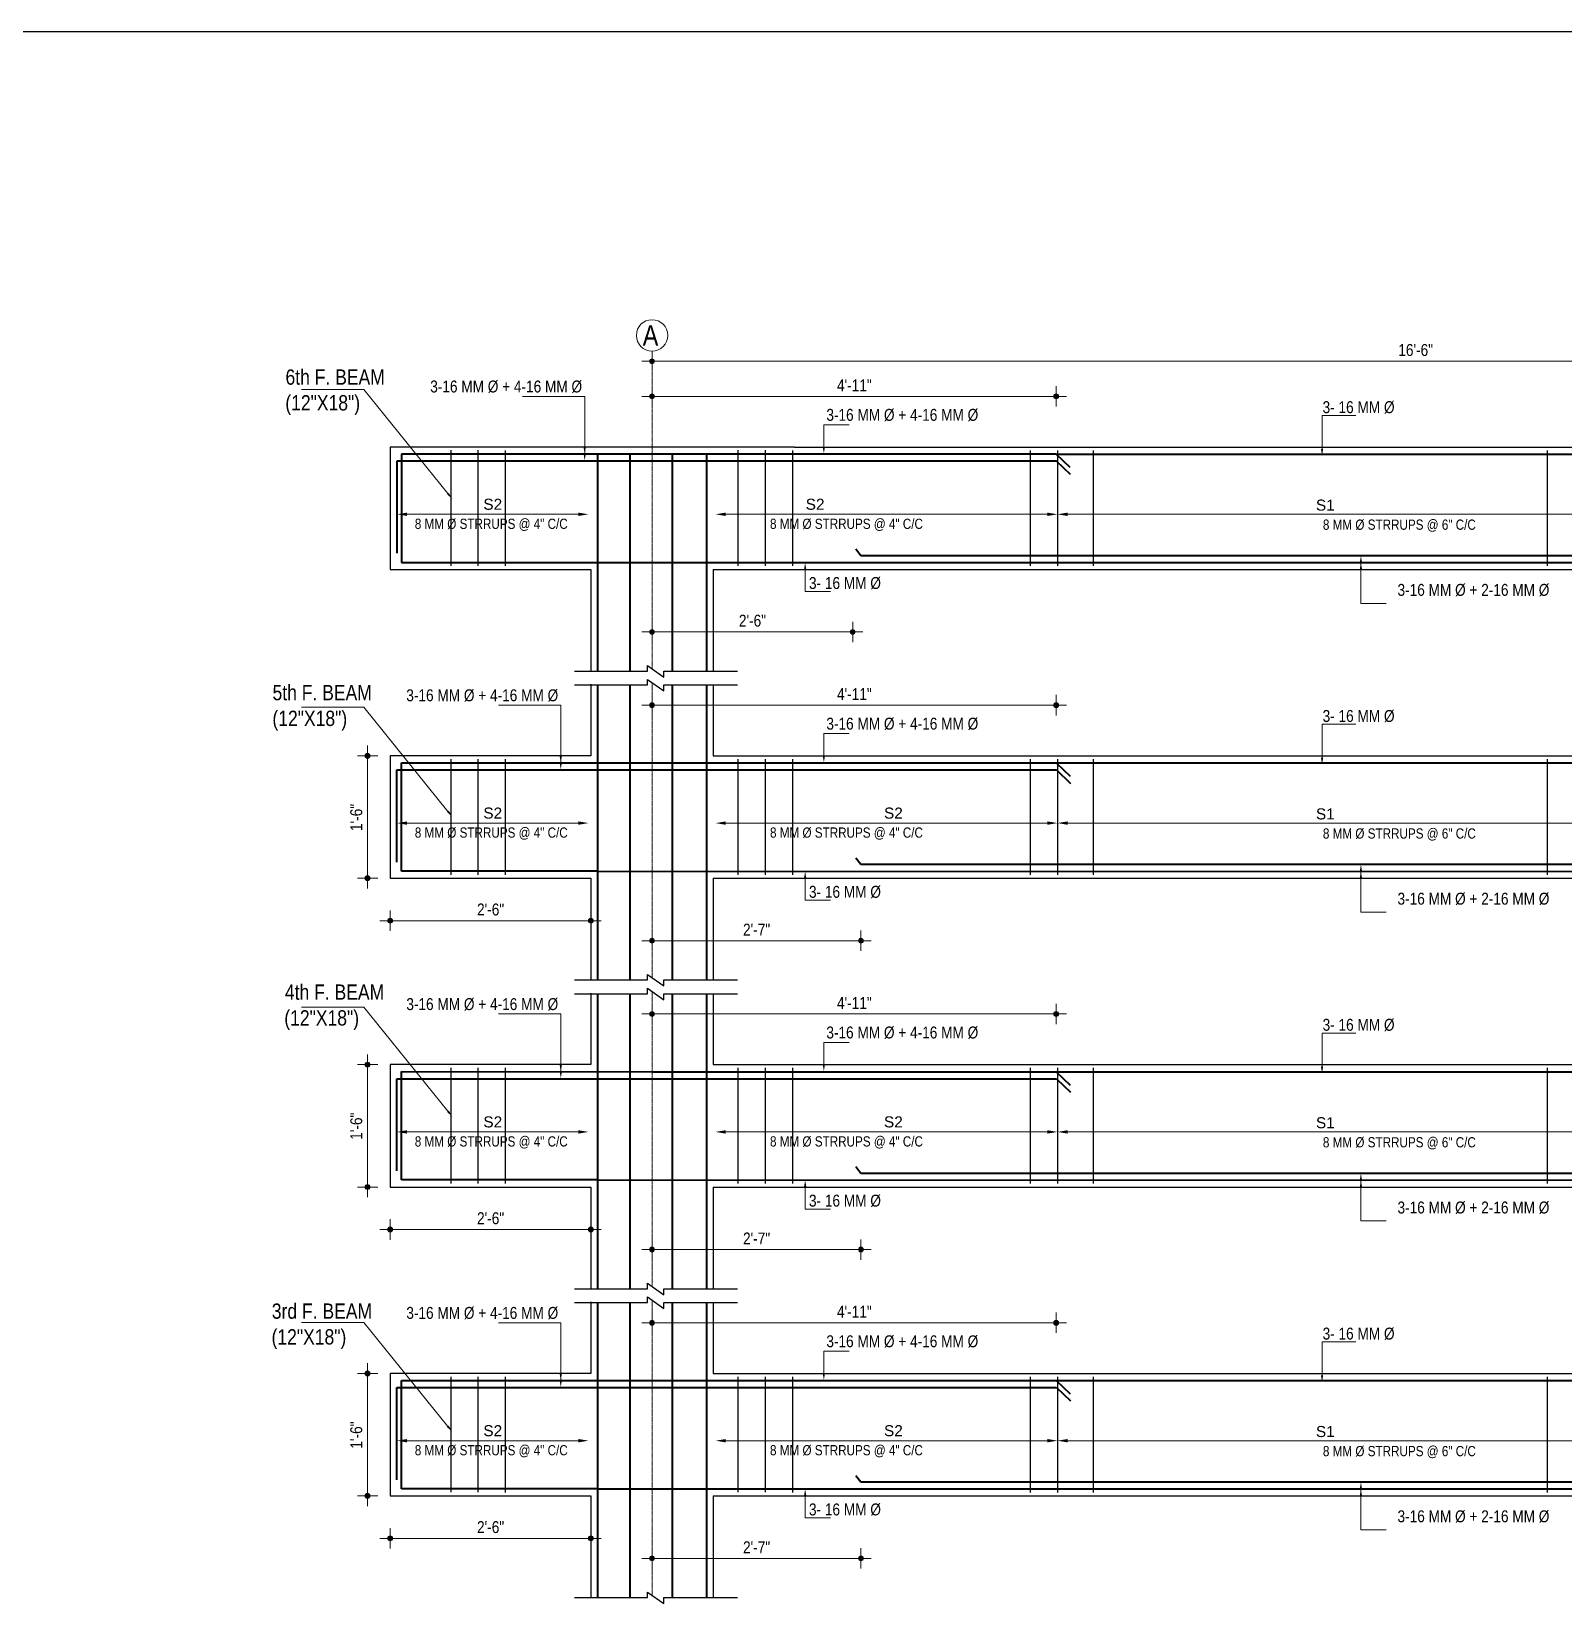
# Model space of a CAD drawing. Header units: inches. Extents: x 57837 to 133168, y 6972 to 27776.
# Drawn here: x 62897 to 63798, y 13902 to 14827 of the extents above; entities that cross this region are included whole.
import ezdxf

# ---------------------------------------------------------------- set-up
doc = ezdxf.new("R2010")
doc.units = ezdxf.units.IN
doc.header["$MEASUREMENT"] = 0
doc.linetypes.add('CENTER', pattern=[2, 1.25, -0.25, 0.25, -0.25])
doc.linetypes.add('CENTER2', pattern=[1.125, 0.75, -0.125, 0.125, -0.125])
for name, color, linetype, lineweight in [('CENTER', 9, 'CENTER', 5), ('DIM', 2, 'Continuous', 13), ('ROD', 1, 'Continuous', 40), ('STIRRUPS', 4, 'Continuous', 30)]:
    doc.layers.add(name, color=color, linetype=linetype, lineweight=lineweight)
for name, color, linetype in [('elevation', 3, 'Continuous'), ('text', 255, 'Continuous'), ('walls', 32, 'Continuous')]:
    doc.layers.add(name, color=color, linetype=linetype)
doc.styles.add('Arial', font='arial.ttf', dxfattribs={"height": 6.5})
doc.styles.get("Standard").update_dxf_attribs({"font": 'ARIALN.TTF', "height": 7})

msp = doc.modelspace()

# ---------------------------------------------------------------- hatches: boundary and pattern name
at = {"lineweight": 13}
h = msp.add_hatch(color=256, dxfattribs=at)
edge = h.paths.add_edge_path()
edge.add_arc((63262.14, 14632.74), 1.42, 180, 540)
h = msp.add_hatch(color=256, dxfattribs=at)
edge = h.paths.add_edge_path()
edge.add_arc((63262.14, 14612.09), 1.42, 180, 540)
h = msp.add_hatch(color=256, dxfattribs=at)
edge = h.paths.add_edge_path()
edge.add_arc((63499.96, 14612.09), 1.42, 0, 360)
h = msp.add_hatch(color=256, dxfattribs=at)
edge = h.paths.add_edge_path()
edge.add_arc((63262.14, 14473.46), 1.42, 180, 540)
h = msp.add_hatch(color=256, dxfattribs=at)
edge = h.paths.add_edge_path()
edge.add_arc((63380.19, 14473.46), 1.42, 0, 360)
h = msp.add_hatch(color=256, dxfattribs=at)
edge = h.paths.add_edge_path()
edge.add_arc((63262.14, 14430.35), 1.42, 180, 540)
h = msp.add_hatch(color=256, dxfattribs=at)
edge = h.paths.add_edge_path()
edge.add_arc((63499.96, 14430.35), 1.42, 0, 360)
h = msp.add_hatch(color=256, dxfattribs=at)
edge = h.paths.add_edge_path()
edge.add_arc((63094.74, 14400.53), 1.42, 90, 450)
h = msp.add_hatch(color=256, dxfattribs=at)
edge = h.paths.add_edge_path()
edge.add_arc((63094.74, 14328.53), 1.42, -90, 270)
h = msp.add_hatch(color=256, dxfattribs=at)
edge = h.paths.add_edge_path()
edge.add_arc((63108.03, 14303.5), 1.42, 180, 540)
h = msp.add_hatch(color=256, dxfattribs=at)
edge = h.paths.add_edge_path()
edge.add_arc((63226.14, 14303.5), 1.42, 0, 360)
h = msp.add_hatch(color=256, dxfattribs=at)
edge = h.paths.add_edge_path()
edge.add_arc((63262.14, 14291.72), 1.42, 180, 540)
h = msp.add_hatch(color=256, dxfattribs=at)
edge = h.paths.add_edge_path()
edge.add_arc((63385.05, 14291.72), 1.42, 0, 360)
h = msp.add_hatch(color=256, dxfattribs=at)
edge = h.paths.add_edge_path()
edge.add_arc((63262.14, 14248.62), 1.42, 180, 540)
h = msp.add_hatch(color=256, dxfattribs=at)
edge = h.paths.add_edge_path()
edge.add_arc((63499.96, 14248.62), 1.42, 0, 360)
h = msp.add_hatch(color=256, dxfattribs=at)
edge = h.paths.add_edge_path()
edge.add_arc((63094.74, 14218.79), 1.42, 90, 450)
h = msp.add_hatch(color=256, dxfattribs=at)
edge = h.paths.add_edge_path()
edge.add_arc((63094.74, 14146.79), 1.42, -90, 270)
h = msp.add_hatch(color=256, dxfattribs=at)
edge = h.paths.add_edge_path()
edge.add_arc((63108.03, 14121.77), 1.42, 180, 540)
h = msp.add_hatch(color=256, dxfattribs=at)
edge = h.paths.add_edge_path()
edge.add_arc((63226.14, 14121.77), 1.42, 0, 360)
h = msp.add_hatch(color=256, dxfattribs=at)
edge = h.paths.add_edge_path()
edge.add_arc((63262.14, 14109.99), 1.42, 180, 540)
h = msp.add_hatch(color=256, dxfattribs=at)
edge = h.paths.add_edge_path()
edge.add_arc((63385.05, 14109.99), 1.42, 0, 360)
h = msp.add_hatch(color=256, dxfattribs=at)
edge = h.paths.add_edge_path()
edge.add_arc((63262.14, 14066.88), 1.42, 180, 540)
h = msp.add_hatch(color=256, dxfattribs=at)
edge = h.paths.add_edge_path()
edge.add_arc((63499.96, 14066.88), 1.42, 0, 360)
h = msp.add_hatch(color=256, dxfattribs=at)
edge = h.paths.add_edge_path()
edge.add_arc((63094.74, 14037.06), 1.42, 90, 450)
h = msp.add_hatch(color=256, dxfattribs=at)
edge = h.paths.add_edge_path()
edge.add_arc((63094.74, 13965.06), 1.42, -90, 270)
h = msp.add_hatch(color=256, dxfattribs=at)
edge = h.paths.add_edge_path()
edge.add_arc((63108.03, 13940.03), 1.42, 180, 540)
h = msp.add_hatch(color=256, dxfattribs=at)
edge = h.paths.add_edge_path()
edge.add_arc((63226.14, 13940.03), 1.42, 0, 360)
h = msp.add_hatch(color=256, dxfattribs=at)
edge = h.paths.add_edge_path()
edge.add_arc((63262.14, 13928.25), 1.42, 180, 540)
h = msp.add_hatch(color=256, dxfattribs=at)
edge = h.paths.add_edge_path()
edge.add_arc((63385.05, 13928.25), 1.42, 0, 360)

# ---------------------------------------------------------------- linework, layer by layer
at = {"color": 1}
msp.add_line((62687.57, 14826.85), (66012.02, 14826.85), dxfattribs=at)
at = {"lineweight": 13}
for p, q in [((63262.14, 14626.74), (63262.14, 14638.74)), ((63268.14, 14632.74), (63256.14, 14632.74)), ((63268.14, 14612.09), (63256.14, 14612.09)), ((63262.14, 14606.09), (63262.14, 14618.09)), ((63493.96, 14612.09), (63505.96, 14612.09)), ((63499.96, 14618.09), (63499.96, 14606.09)), ((63262.14, 14467.46), (63262.14, 14479.46)), ((63380.19, 14479.46), (63380.19, 14467.46)), ((63268.14, 14473.46), (63256.14, 14473.46)), ((63374.19, 14473.46), (63386.19, 14473.46)), ((63262.14, 14424.35), (63262.14, 14436.35)), ((63499.96, 14436.35), (63499.96, 14424.35)), ((63268.14, 14430.35), (63256.14, 14430.35)), ((63493.96, 14430.35), (63505.96, 14430.35)), ((63094.74, 14394.53), (63094.74, 14406.53)), ((63088.74, 14400.53), (63100.74, 14400.53)), ((63094.74, 14334.53), (63094.74, 14322.53)), ((63100.74, 14328.53), (63088.74, 14328.53)), ((63108.03, 14297.5), (63108.03, 14309.5)), ((63226.14, 14309.5), (63226.14, 14297.5)), ((63114.03, 14303.5), (63102.03, 14303.5)), ((63220.14, 14303.5), (63232.14, 14303.5)), ((63262.14, 14285.72), (63262.14, 14297.72)), ((63385.05, 14297.72), (63385.05, 14285.72)), ((63268.14, 14291.72), (63256.14, 14291.72)), ((63379.05, 14291.72), (63391.05, 14291.72)), ((63268.14, 14248.62), (63256.14, 14248.62)), ((63262.14, 14242.62), (63262.14, 14254.62)), ((63493.96, 14248.62), (63505.96, 14248.62)), ((63499.96, 14254.62), (63499.96, 14242.62)), ((63094.74, 14212.79), (63094.74, 14224.79)), ((63088.74, 14218.79), (63100.74, 14218.79)), ((63100.74, 14146.79), (63088.74, 14146.79)), ((63094.74, 14152.79), (63094.74, 14140.79)), ((63114.03, 14121.77), (63102.03, 14121.77)), ((63108.03, 14115.77), (63108.03, 14127.77)), ((63220.14, 14121.77), (63232.14, 14121.77)), ((63226.14, 14127.77), (63226.14, 14115.77)), ((63268.14, 14109.99), (63256.14, 14109.99)), ((63262.14, 14103.99), (63262.14, 14115.99)), ((63379.05, 14109.99), (63391.05, 14109.99)), ((63385.05, 14115.99), (63385.05, 14103.99)), ((63262.14, 14060.88), (63262.14, 14072.88)), ((63499.96, 14072.88), (63499.96, 14060.88)), ((63268.14, 14066.88), (63256.14, 14066.88)), ((63493.96, 14066.88), (63505.96, 14066.88)), ((63088.74, 14037.06), (63100.74, 14037.06)), ((63094.74, 14031.06), (63094.74, 14043.06)), ((63094.74, 13971.06), (63094.74, 13959.06)), ((63100.74, 13965.06), (63088.74, 13965.06)), ((63108.03, 13934.03), (63108.03, 13946.03)), ((63226.14, 13946.03), (63226.14, 13934.03)), ((63114.03, 13940.03), (63102.03, 13940.03)), ((63220.14, 13940.03), (63232.14, 13940.03)), ((63262.14, 13922.25), (63262.14, 13934.25)), ((63385.05, 13934.25), (63385.05, 13922.25)), ((63268.14, 13928.25), (63256.14, 13928.25)), ((63379.05, 13928.25), (63391.05, 13928.25))]:
    msp.add_line(p, q, dxfattribs=at)
for p, q in [((63226.14, 14582.26), (63108.03, 14582.26)), ((63108.03, 14582.26), (63108.03, 14582.26)), ((63108.03, 14582.26), (63108.03, 14510.63)), ((63346, 14582.26), (63226.14, 14582.26)), ((63226.14, 14582.26), (63226.14, 14582.26)), ((63226.14, 14582.26), (63226.14, 14582.26)), ((63346, 14582.26), (64053.24, 14582.26)), ((63108.03, 14510.63), (63108.03, 14510.26)), ((63108.03, 14510.26), (63226.14, 14510.26)), ((63226.14, 14510.26), (63226.14, 14450.41)), ((63298.14, 14510.26), (64017.24, 14510.26)), ((63298.14, 14510.26), (63298.14, 14450.41)), ((63226.14, 14442.66), (63226.14, 14400.53)), ((63226.14, 14442.66), (63226.14, 14400.53)), ((63226.14, 14442.29), (63226.14, 14400.53)), ((63298.14, 14442.29), (63298.14, 14400.53)), ((63226.14, 14400.53), (63108.03, 14400.53)), ((63108.03, 14400.53), (63108.03, 14328.53)), ((63298.14, 14400.53), (63346, 14400.53)), ((63346, 14400.53), (64017.24, 14400.53)), ((63108.03, 14328.53), (63226.14, 14328.53)), ((63226.14, 14328.53), (63226.14, 14268.68)), ((63298.14, 14328.53), (64017.24, 14328.53)), ((63298.14, 14328.53), (63298.14, 14268.68)), ((63226.14, 14260.92), (63226.14, 14218.79)), ((63226.14, 14260.92), (63226.14, 14218.79)), ((63226.14, 14260.55), (63226.14, 14218.79)), ((63298.14, 14260.55), (63298.14, 14218.79)), ((63226.14, 14218.79), (63108.03, 14218.79)), ((63108.03, 14218.79), (63108.03, 14146.79)), ((63298.14, 14218.79), (63346, 14218.79)), ((63346, 14218.79), (64017.24, 14218.79)), ((63108.03, 14146.79), (63226.14, 14146.79)), ((63226.14, 14146.79), (63226.14, 14086.94)), ((63298.14, 14146.79), (64017.24, 14146.79)), ((63298.14, 14146.79), (63298.14, 14086.94)), ((63226.14, 14079.19), (63226.14, 14037.06)), ((63226.14, 14079.19), (63226.14, 14037.06)), ((63226.14, 14078.82), (63226.14, 14037.06)), ((63298.14, 14078.82), (63298.14, 14037.06)), ((63226.14, 14037.06), (63108.03, 14037.06)), ((63108.03, 14037.06), (63108.03, 13965.06)), ((63298.14, 14037.06), (63346, 14037.06)), ((63346, 14037.06), (64017.24, 14037.06)), ((63108.03, 13965.06), (63226.14, 13965.06)), ((63226.14, 13965.06), (63226.14, 13905.21)), ((63298.14, 13965.06), (64017.24, 13965.06)), ((63298.14, 13965.06), (63298.14, 13905.21))]:
    msp.add_line(p, q)
for centre in [(63262.14, 14632.74), (63262.14, 14612.09), (63499.96, 14612.09), (63262.14, 14473.46), (63380.19, 14473.46), (63262.14, 14430.35), (63499.96, 14430.35), (63094.74, 14400.53), (63094.74, 14328.53), (63108.03, 14303.5), (63226.14, 14303.5), (63262.14, 14291.72), (63385.05, 14291.72), (63262.14, 14248.62), (63499.96, 14248.62), (63094.74, 14218.79), (63094.74, 14146.79), (63108.03, 14121.77), (63226.14, 14121.77), (63262.14, 14109.99), (63385.05, 14109.99), (63262.14, 14066.88), (63499.96, 14066.88), (63094.74, 14037.06), (63094.74, 13965.06), (63108.03, 13940.03), (63226.14, 13940.03), (63262.14, 13928.25), (63385.05, 13928.25)]:
    msp.add_circle(centre, 1.42, dxfattribs=at)
at = {"layer": 'CENTER', "linetype": 'CENTER2', "lineweight": 5}
for p, q in [((63262.14, 14638.74), (63262.14, 14451.77)), ((63262.14, 14443.65), (63262.14, 14270.03)), ((63262.14, 14261.91), (63262.14, 14088.3)), ((63262.14, 14080.18), (63262.14, 13906.56))]:
    msp.add_line(p, q, dxfattribs=at)
at = {"layer": 'DIM'}
for p, q in [((64049.24, 14632.74), (63266.14, 14632.74)), ((63266.14, 14612.09), (63495.96, 14612.09)), ((63266.14, 14473.46), (63376.19, 14473.46)), ((63266.14, 14430.35), (63495.96, 14430.35)), ((63094.74, 14396.53), (63094.74, 14332.53)), ((63222.14, 14303.5), (63112.03, 14303.5)), ((63266.14, 14291.72), (63381.05, 14291.72)), ((63266.14, 14248.62), (63495.96, 14248.62)), ((63094.74, 14214.79), (63094.74, 14150.79)), ((63222.14, 14121.77), (63112.03, 14121.77)), ((63266.14, 14109.99), (63381.05, 14109.99)), ((63266.14, 14066.88), (63495.96, 14066.88)), ((63094.74, 14033.06), (63094.74, 13969.06)), ((63222.14, 13940.03), (63112.03, 13940.03)), ((63266.14, 13928.25), (63381.05, 13928.25))]:
    msp.add_line(p, q, dxfattribs=at)
at = {"layer": 'DIM', "ltscale": 3}
for p, q in [((63092.52, 14616.09), (63055.86, 14616.09)), ((63142.05, 14554.85), (63092.52, 14616.09)), ((63222.52, 14612.09), (63185.86, 14612.09)), ((63222.52, 14612.09), (63185.86, 14612.09)), ((63222.51, 14582.1), (63222.52, 14612.09)), ((63222.52, 14578.3), (63222.52, 14612.09)), ((63352.24, 14510.29), (63352.24, 14497.28)), ((63352.24, 14497.28), (63367.08, 14497.28)), ((63092.52, 14429.09), (63055.86, 14429.09)), ((63142.05, 14367.85), (63092.52, 14429.09)), ((63208.45, 14430.35), (63171.79, 14430.35)), ((63208.45, 14430.35), (63171.79, 14430.35)), ((63208.43, 14400.37), (63208.45, 14430.35)), ((63208.45, 14396.56), (63208.45, 14430.35)), ((63352.24, 14328.56), (63352.24, 14315.55)), ((63352.24, 14315.55), (63367.08, 14315.55)), ((63092.52, 14252.59), (63055.86, 14252.59)), ((63142.05, 14191.35), (63092.52, 14252.59)), ((63208.45, 14248.62), (63171.79, 14248.62)), ((63208.45, 14248.62), (63171.79, 14248.62)), ((63208.44, 14218.63), (63208.45, 14248.62)), ((63208.45, 14214.83), (63208.45, 14248.62)), ((63352.24, 14146.82), (63352.24, 14133.81)), ((63352.24, 14133.81), (63367.08, 14133.81)), ((63092.52, 14067.09), (63055.86, 14067.09)), ((63142.05, 14005.85), (63092.52, 14067.09)), ((63208.45, 14066.88), (63171.79, 14066.88)), ((63208.45, 14066.88), (63171.79, 14066.88)), ((63208.44, 14036.9), (63208.45, 14066.88)), ((63208.45, 14033.09), (63208.45, 14066.88)), ((63352.24, 13965.09), (63352.24, 13952.08)), ((63352.24, 13952.08), (63367.08, 13952.08))]:
    msp.add_line(p, q, dxfattribs=at)
at = {"layer": 'DIM', "lineweight": 13}
for p, q in [((63656.37, 14581.16), (63656.37, 14600.87)), ((63656.37, 14600.87), (63676.25, 14600.87)), ((63656.37, 14399.43), (63656.37, 14419.14)), ((63656.37, 14419.14), (63676.25, 14419.14)), ((63656.37, 14217.69), (63656.37, 14237.4)), ((63656.37, 14237.4), (63676.25, 14237.4)), ((63656.37, 14035.96), (63656.37, 14055.67)), ((63656.37, 14055.67), (63676.25, 14055.67))]:
    msp.add_line(p, q, dxfattribs=at)
at = {"layer": 'DIM', "ltscale": 3, "extrusion": (0, 0, -1)}
for p, q in [((63363.24, 14582.38), (63363.24, 14595.39)), ((63363.24, 14595.39), (63378.08, 14595.39)), ((63679.23, 14514.28), (63679.23, 14490.28)), ((63679.23, 14510.29), (63679.23, 14490.28)), ((63679.23, 14490.28), (63694.07, 14490.28)), ((63679.23, 14490.28), (63694.07, 14490.28)), ((63363.24, 14400.65), (63363.24, 14413.65)), ((63363.24, 14413.65), (63378.08, 14413.65)), ((63679.23, 14332.55), (63679.23, 14308.55)), ((63679.23, 14328.56), (63679.23, 14308.55)), ((63679.23, 14308.55), (63694.07, 14308.55)), ((63679.23, 14308.55), (63694.07, 14308.55)), ((63363.24, 14218.91), (63363.24, 14231.92)), ((63363.24, 14231.92), (63378.08, 14231.92)), ((63679.23, 14150.81), (63679.23, 14126.81)), ((63679.23, 14146.82), (63679.23, 14126.81)), ((63679.23, 14126.81), (63694.07, 14126.81)), ((63679.23, 14126.81), (63694.07, 14126.81)), ((63363.24, 14037.18), (63363.24, 14050.18)), ((63363.24, 14050.18), (63378.08, 14050.18)), ((63679.23, 13969.08), (63679.23, 13945.08)), ((63679.23, 13965.09), (63679.23, 13945.08)), ((63679.23, 13945.08), (63694.07, 13945.08)), ((63679.23, 13945.08), (63694.07, 13945.08))]:
    msp.add_line(p, q, dxfattribs=at)
at = {"layer": 'DIM', "lineweight": 9}
for p, q in [((63218.76, 14542.69), (63118.03, 14542.69)), ((63305.52, 14542.69), (63494.71, 14542.69)), ((63506.71, 14542.69), (63808.67, 14542.69)), ((63218.76, 14360.95), (63118.03, 14360.95)), ((63305.52, 14360.95), (63494.71, 14360.95)), ((63506.71, 14360.95), (63808.67, 14360.95)), ((63218.76, 14179.22), (63118.03, 14179.22)), ((63305.52, 14179.22), (63494.71, 14179.22)), ((63506.71, 14179.22), (63808.67, 14179.22)), ((63218.76, 13997.48), (63118.03, 13997.48)), ((63305.52, 13997.48), (63494.71, 13997.48)), ((63506.71, 13997.48), (63808.67, 13997.48))]:
    msp.add_line(p, q, dxfattribs=at)
at = {"layer": 'DIM'}
msp.add_circle((63262.14, 14647.97), 9.23, dxfattribs=at)
at = {"layer": 'DIM', "ltscale": 3}
for points in [[(63223.17, 14582.1), (63222.5, 14578.1), (63221.84, 14582.1)], [(63223.19, 14578.3), (63222.52, 14574.3), (63221.86, 14578.3)], [(63142.57, 14555.27), (63144.57, 14551.74), (63141.54, 14554.43)], [(63351.57, 14510.29), (63352.24, 14514.29), (63352.91, 14510.29)], [(63209.1, 14400.37), (63208.43, 14396.37), (63207.77, 14400.37)], [(63209.12, 14396.56), (63208.45, 14392.56), (63207.79, 14396.56)], [(63142.57, 14368.27), (63144.57, 14364.74), (63141.54, 14367.43)], [(63351.57, 14328.56), (63352.24, 14332.56), (63352.91, 14328.56)], [(63209.1, 14218.63), (63208.43, 14214.63), (63207.77, 14218.63)], [(63209.12, 14214.83), (63208.45, 14210.83), (63207.79, 14214.83)], [(63142.57, 14191.77), (63144.57, 14188.24), (63141.54, 14190.93)], [(63351.57, 14146.82), (63352.24, 14150.82), (63352.91, 14146.82)], [(63209.1, 14036.9), (63208.43, 14032.9), (63207.77, 14036.9)], [(63209.12, 14033.09), (63208.45, 14029.09), (63207.79, 14033.09)], [(63142.57, 14006.27), (63144.57, 14002.74), (63141.54, 14005.43)], [(63351.57, 13965.09), (63352.24, 13969.09), (63352.91, 13965.09)]]:
    msp.add_solid(points, dxfattribs=at)
at = {"layer": 'DIM', "ltscale": 3, "extrusion": (0, 0, -1)}
for points in [[(-63362.57, 14582.38), (-63363.24, 14578.38), (-63363.91, 14582.38)], [(-63679.9, 14514.28), (-63679.23, 14518.28), (-63678.57, 14514.28)], [(-63679.9, 14510.29), (-63679.23, 14514.29), (-63678.57, 14510.29)], [(-63362.57, 14400.65), (-63363.24, 14396.65), (-63363.91, 14400.65)], [(-63679.9, 14332.55), (-63679.23, 14336.55), (-63678.57, 14332.55)], [(-63679.9, 14328.56), (-63679.23, 14332.56), (-63678.57, 14328.56)], [(-63362.57, 14218.91), (-63363.24, 14214.91), (-63363.91, 14218.91)], [(-63679.9, 14150.81), (-63679.23, 14154.81), (-63678.57, 14150.81)], [(-63679.9, 14146.82), (-63679.23, 14150.82), (-63678.57, 14146.82)], [(-63362.57, 14037.18), (-63363.24, 14033.18), (-63363.91, 14037.18)], [(-63679.9, 13969.08), (-63679.23, 13973.08), (-63678.57, 13969.08)], [(-63679.9, 13965.09), (-63679.23, 13969.09), (-63678.57, 13965.09)]]:
    msp.add_solid(points, dxfattribs=at)
at = {"layer": 'DIM', "lineweight": 13}
for points in [[(63657.04, 14581.16), (63656.37, 14577.16), (63655.71, 14581.16)], [(63657.04, 14399.43), (63656.37, 14395.43), (63655.71, 14399.43)], [(63657.04, 14217.69), (63656.37, 14213.69), (63655.71, 14217.69)], [(63657.04, 14035.96), (63656.37, 14031.96), (63655.71, 14035.96)]]:
    msp.add_solid(points, dxfattribs=at)
at = {"layer": 'DIM'}
for points in [[(63118.03, 14543.69), (63118.03, 14541.69), (63112.03, 14542.69)], [(63218.76, 14543.69), (63218.76, 14541.69), (63224.76, 14542.69)], [(63305.52, 14543.69), (63305.52, 14541.69), (63299.52, 14542.69)], [(63494.71, 14543.69), (63494.71, 14541.69), (63500.71, 14542.69)], [(63506.71, 14543.69), (63506.71, 14541.69), (63500.71, 14542.69)], [(63118.03, 14361.95), (63118.03, 14359.95), (63112.03, 14360.95)], [(63218.76, 14361.95), (63218.76, 14359.95), (63224.76, 14360.95)], [(63305.52, 14361.95), (63305.52, 14359.95), (63299.52, 14360.95)], [(63494.71, 14361.95), (63494.71, 14359.95), (63500.71, 14360.95)], [(63506.71, 14361.95), (63506.71, 14359.95), (63500.71, 14360.95)], [(63118.03, 14180.22), (63118.03, 14178.22), (63112.03, 14179.22)], [(63218.76, 14180.22), (63218.76, 14178.22), (63224.76, 14179.22)], [(63305.52, 14180.22), (63305.52, 14178.22), (63299.52, 14179.22)], [(63494.71, 14180.22), (63494.71, 14178.22), (63500.71, 14179.22)], [(63506.71, 14180.22), (63506.71, 14178.22), (63500.71, 14179.22)], [(63118.03, 13998.48), (63118.03, 13996.48), (63112.03, 13997.48)], [(63218.76, 13998.48), (63218.76, 13996.48), (63224.76, 13997.48)], [(63305.52, 13998.48), (63305.52, 13996.48), (63299.52, 13997.48)], [(63494.71, 13998.48), (63494.71, 13996.48), (63500.71, 13997.48)], [(63506.71, 13998.48), (63506.71, 13996.48), (63500.71, 13997.48)]]:
    msp.add_solid(points, dxfattribs=at)
at = {"layer": 'elevation'}
for p, q in [((63226.14, 14442.29), (63226.14, 14400.53)), ((63226.14, 14260.55), (63226.14, 14218.79)), ((63226.14, 14078.82), (63226.14, 14037.06))]:
    msp.add_line(p, q, dxfattribs=at)
at = {"layer": 'ROD'}
for p, q in [((63500.05, 14573.96), (63112.03, 14574)), ((63112.03, 14574), (63112.03, 14519.74)), ((63499.96, 14578.12), (63114.75, 14578.16)), ((63114.75, 14578.16), (63114.75, 14514.41)), ((63230.14, 14578.15), (63230.14, 14450.41)), ((63235.85, 14578.15), (63235.85, 14578.15)), ((63249.03, 14578.15), (63249.03, 14450.51)), ((63274.03, 14578.15), (63274.03, 14450.51)), ((63294.14, 14578.14), (63294.14, 14450.41)), ((63508.2, 14570.24), (63499.96, 14578.12)), ((63499.97, 14578.11), (64053.24, 14578.06)), ((63508.3, 14566.08), (63500.05, 14573.96)), ((63385.05, 14518.24), (63382.02, 14522.1)), ((63921.33, 14518.24), (63385.05, 14518.24)), ((63114.75, 14514.41), (63225.94, 14514.41)), ((63225.94, 14514.41), (64053.24, 14514.25)), ((63230.14, 14442.29), (63230.14, 14268.68)), ((63249.03, 14442.39), (63249.03, 14268.78)), ((63274.03, 14442.39), (63274.03, 14268.78)), ((63294.14, 14442.29), (63294.14, 14268.68)), ((63114.75, 14332.67), (63114.75, 14396.43)), ((63114.75, 14396.43), (63499.96, 14396.39)), ((63235.85, 14396.42), (63235.85, 14396.42)), ((63262.14, 14396.4), (64053.24, 14396.33)), ((63499.96, 14396.39), (63508.2, 14388.5)), ((63112.03, 14338), (63112.03, 14392.26)), ((63112.03, 14392.26), (63500.05, 14392.23)), ((63500.05, 14392.23), (63508.3, 14384.34)), ((63230.14, 14332.67), (63114.75, 14332.67)), ((63230.14, 14332.67), (64053.24, 14332.52)), ((63385.05, 14336.51), (63382.02, 14340.37)), ((63921.33, 14336.51), (63385.05, 14336.51)), ((63230.14, 14260.55), (63230.14, 14086.94)), ((63249.03, 14260.65), (63249.03, 14087.04)), ((63274.03, 14260.65), (63274.03, 14087.04)), ((63294.14, 14260.55), (63294.14, 14086.94)), ((63114.75, 14150.94), (63114.75, 14214.69)), ((63114.75, 14214.69), (63499.96, 14214.65)), ((63235.85, 14214.68), (63235.85, 14214.68)), ((63262.14, 14214.67), (64053.24, 14214.59)), ((63499.96, 14214.65), (63508.21, 14206.77)), ((63112.03, 14156.27), (63112.03, 14210.53)), ((63112.03, 14210.53), (63500.05, 14210.49)), ((63500.05, 14210.49), (63508.3, 14202.61)), ((63385.05, 14154.77), (63382.02, 14158.63)), ((63230.14, 14150.94), (63114.75, 14150.94)), ((63230.14, 14150.94), (64053.24, 14150.78)), ((63921.33, 14154.77), (63385.05, 14154.77)), ((63230.14, 14078.82), (63230.14, 13905.21)), ((63249.03, 14078.92), (63249.03, 13905.31)), ((63274.03, 14078.92), (63274.03, 13905.31)), ((63294.14, 14078.82), (63294.14, 13905.21)), ((63112.03, 13974.53), (63112.03, 14028.79)), ((63112.03, 14028.79), (63500.05, 14028.76)), ((63114.75, 13969.2), (63114.75, 14032.96)), ((63114.75, 14032.96), (63499.96, 14032.92)), ((63235.85, 14032.95), (63235.85, 14032.95)), ((63262.14, 14032.93), (64053.24, 14032.86)), ((63499.96, 14032.92), (63508.21, 14025.03)), ((63500.05, 14028.76), (63508.3, 14020.87)), ((63385.05, 13973.04), (63382.02, 13976.9)), ((63921.33, 13973.04), (63385.05, 13973.04)), ((63230.14, 13969.2), (63114.75, 13969.2)), ((63230.14, 13969.2), (64053.24, 13969.05))]:
    msp.add_line(p, q, dxfattribs=at)
at = {"layer": 'STIRRUPS'}
for p, q in [((63143.71, 14580.34), (63143.71, 14512.34)), ((63159.71, 14580.34), (63159.71, 14512.34)), ((63175.71, 14580.31), (63175.71, 14512.31)), ((63312.71, 14580.34), (63312.71, 14512.34)), ((63328.71, 14580.34), (63328.71, 14512.34)), ((63344.71, 14580.31), (63344.71, 14512.31)), ((63484.71, 14580.31), (63484.71, 14512.31)), ((63484.71, 14580.31), (63484.71, 14512.31)), ((63484.71, 14580.31), (63484.71, 14512.31)), ((63500.71, 14580.31), (63500.71, 14512.31)), ((63500.71, 14580.31), (63500.71, 14512.31)), ((63521.71, 14580.31), (63521.71, 14512.31)), ((63788.8, 14580.31), (63788.8, 14512.31)), ((63143.71, 14398.6), (63143.71, 14330.6)), ((63159.71, 14398.6), (63159.71, 14330.6)), ((63175.71, 14398.57), (63175.71, 14330.57)), ((63312.71, 14398.6), (63312.71, 14330.6)), ((63328.71, 14398.6), (63328.71, 14330.6)), ((63344.71, 14398.57), (63344.71, 14330.57)), ((63484.71, 14398.57), (63484.71, 14330.57)), ((63484.71, 14398.57), (63484.71, 14330.57)), ((63484.71, 14398.57), (63484.71, 14330.57)), ((63500.71, 14398.57), (63500.71, 14330.57)), ((63500.71, 14398.57), (63500.71, 14330.57)), ((63521.71, 14398.57), (63521.71, 14330.57)), ((63788.8, 14398.57), (63788.8, 14330.57)), ((63143.71, 14216.87), (63143.71, 14148.87)), ((63159.71, 14216.87), (63159.71, 14148.87)), ((63175.71, 14216.84), (63175.71, 14148.84)), ((63312.71, 14216.87), (63312.71, 14148.87)), ((63328.71, 14216.87), (63328.71, 14148.87)), ((63344.71, 14216.84), (63344.71, 14148.84)), ((63484.71, 14216.84), (63484.71, 14148.84)), ((63484.71, 14216.84), (63484.71, 14148.84)), ((63484.71, 14216.84), (63484.71, 14148.84)), ((63500.71, 14216.84), (63500.71, 14148.84)), ((63500.71, 14216.84), (63500.71, 14148.84)), ((63521.71, 14216.84), (63521.71, 14148.84)), ((63788.8, 14216.84), (63788.8, 14148.84)), ((63143.71, 14035.13), (63143.71, 13967.13)), ((63159.71, 14035.13), (63159.71, 13967.13)), ((63175.71, 14035.1), (63175.71, 13967.1)), ((63312.71, 14035.13), (63312.71, 13967.13)), ((63328.71, 14035.13), (63328.71, 13967.13)), ((63344.71, 14035.1), (63344.71, 13967.1)), ((63484.71, 14035.1), (63484.71, 13967.1)), ((63484.71, 14035.1), (63484.71, 13967.1)), ((63484.71, 14035.1), (63484.71, 13967.1)), ((63500.71, 14035.1), (63500.71, 13967.1)), ((63500.71, 14035.1), (63500.71, 13967.1)), ((63521.71, 14035.1), (63521.71, 13967.1)), ((63788.8, 14035.1), (63788.8, 13967.1))]:
    msp.add_line(p, q, dxfattribs=at)
at = {"layer": 'walls', "color": 6}
for p, q in [((63259.51, 14450.41), (63259.51, 14453.65)), ((63259.51, 14453.65), (63269, 14446.85)), ((63216.46, 14450.41), (63259.51, 14450.41)), ((63259.51, 14442.29), (63259.51, 14445.53)), ((63259.51, 14445.53), (63269, 14438.73)), ((63269, 14446.85), (63269, 14450.41)), ((63269, 14450.41), (63312.52, 14450.41)), ((63216.46, 14442.29), (63259.51, 14442.29)), ((63269, 14438.73), (63269, 14442.29)), ((63269, 14442.29), (63312.52, 14442.29)), ((63216.46, 14268.68), (63259.51, 14268.68)), ((63259.51, 14268.68), (63259.51, 14271.91)), ((63259.51, 14271.91), (63269, 14265.12)), ((63269, 14265.12), (63269, 14268.68)), ((63269, 14268.68), (63312.52, 14268.68)), ((63216.46, 14260.55), (63259.51, 14260.55)), ((63259.51, 14260.55), (63259.51, 14263.79)), ((63259.51, 14263.79), (63269, 14256.99)), ((63269, 14256.99), (63269, 14260.55)), ((63269, 14260.55), (63312.52, 14260.55)), ((63216.46, 14086.94), (63259.51, 14086.94)), ((63259.51, 14086.94), (63259.51, 14090.18)), ((63259.51, 14090.18), (63269, 14083.38)), ((63259.51, 14078.82), (63259.51, 14082.06)), ((63259.51, 14082.06), (63269, 14075.26)), ((63269, 14083.38), (63269, 14086.94)), ((63269, 14086.94), (63312.52, 14086.94)), ((63216.46, 14078.82), (63259.51, 14078.82)), ((63269, 14075.26), (63269, 14078.82)), ((63269, 14078.82), (63312.52, 14078.82)), ((63259.51, 13905.21), (63259.51, 13908.44)), ((63259.51, 13908.44), (63269, 13901.65)), ((63216.46, 13905.21), (63259.51, 13905.21)), ((63269, 13901.65), (63269, 13905.21)), ((63269, 13905.21), (63312.52, 13905.21))]:
    msp.add_line(p, q, dxfattribs=at)

# ---------------------------------------------------------------- texts
at = {"layer": 'DIM'}
for s, p in [('16\'-6"', (63701.23, 14635.87)), ('4\'-11"', (63370.97, 14615.1)), ('2\'-6"', (63313.25, 14476.59)), ('4\'-11"', (63370.97, 14433.37)), ('2\'-6"', (63159.17, 14306.63)), ('2\'-7"', (63315.68, 14294.74)), ('4\'-11"', (63370.97, 14251.63)), ('2\'-6"', (63159.17, 14124.9)), ('2\'-7"', (63315.68, 14113)), ('4\'-11"', (63370.97, 14069.9)), ('2\'-6"', (63159.17, 13943.16)), ('2\'-7"', (63315.68, 13931.27))]:
    msp.add_text(s, height=7, dxfattribs=at).set_placement(p)
at = {"layer": 'DIM', "style": 'Arial'}
for s, p in [('S2', (63162.87, 14545.34)), ('S2', (63352.54, 14545.34)), ('S1', (63652.76, 14544.85)), ('S2', (63162.87, 14363.61)), ('S2', (63398.6, 14363.61)), ('S1', (63652.76, 14363.12)), ('S2', (63162.88, 14181.87)), ('S2', (63398.6, 14181.87)), ('S1', (63652.76, 14181.38)), ('S2', (63162.87, 14000.14)), ('S2', (63398.6, 14000.14)), ('S1', (63652.76, 13999.65))]:
    msp.add_text(s, height=6.5, dxfattribs=at).set_placement(p)
at = {"layer": 'DIM'}
for p in [(63091.6, 14356.3), (63091.6, 14174.57), (63091.6, 13992.83)]:
    msp.add_text('1\'-6"', height=7, rotation=90, dxfattribs=at).set_placement(p)
at = {"layer": 'text'}
for s, height, p in [('A', 12, (63256.66, 14641.97)), ('6th F. BEAM', 9, (63046.47, 14618.95)), ('3-16 MM Ø + 4-16 MM Ø', 7, (63131.64, 14614.4)), ('(12"X18")', 9, (63046.37, 14603.8)), ('3- 16 MM Ø', 7, (63656.7, 14602.23)), ('3-16 MM Ø + 4-16 MM Ø', 7, (63364.72, 14597.7)), ('8 MM Ø STRRUPS @ 4" C/C', 6, (63122.55, 14534.1)), ('8 MM Ø STRRUPS @ 4" C/C', 6, (63331.55, 14534.1)), ('8 MM Ø STRRUPS @ 6" C/C', 6, (63656.87, 14533.59)), ('3- 16 MM Ø', 7, (63354.48, 14498.74)), ('3-16 MM Ø + 2-16 MM Ø', 7, (63700.78, 14494.7)), ('5th F. BEAM', 9, (63038.84, 14433.25)), ('3-16 MM Ø + 4-16 MM Ø', 7, (63117.57, 14432.67)), ('(12"X18")', 9, (63038.77, 14418.1)), ('3- 16 MM Ø', 7, (63656.7, 14420.49)), ('3-16 MM Ø + 4-16 MM Ø', 7, (63364.72, 14415.97)), ('8 MM Ø STRRUPS @ 4" C/C', 6, (63122.55, 14352.37)), ('8 MM Ø STRRUPS @ 4" C/C', 6, (63331.55, 14352.37)), ('8 MM Ø STRRUPS @ 6" C/C', 6, (63656.87, 14351.85)), ('3- 16 MM Ø', 7, (63354.48, 14317.01)), ('3-16 MM Ø + 2-16 MM Ø', 7, (63700.78, 14312.97)), ('4th F. BEAM', 9, (63046.11, 14256.98)), ('3-16 MM Ø + 4-16 MM Ø', 7, (63117.57, 14250.93)), ('(12"X18")', 9, (63045.77, 14241.83)), ('3-16 MM Ø + 4-16 MM Ø', 7, (63364.72, 14234.23)), ('3- 16 MM Ø', 7, (63656.7, 14238.76)), ('8 MM Ø STRRUPS @ 4" C/C', 6, (63122.55, 14170.63)), ('8 MM Ø STRRUPS @ 4" C/C', 6, (63331.55, 14170.63)), ('8 MM Ø STRRUPS @ 6" C/C', 6, (63656.87, 14170.12)), ('3- 16 MM Ø', 7, (63354.48, 14135.27)), ('3-16 MM Ø + 2-16 MM Ø', 7, (63700.78, 14131.23)), ('3rd F. BEAM', 9, (63038.42, 14069.25)), ('3-16 MM Ø + 4-16 MM Ø', 7, (63117.57, 14069.2)), ('(12"X18")', 9, (63038.27, 14054.1)), ('3- 16 MM Ø', 7, (63656.7, 14057.02)), ('3-16 MM Ø + 4-16 MM Ø', 7, (63364.72, 14052.5)), ('8 MM Ø STRRUPS @ 4" C/C', 6, (63122.55, 13988.9)), ('8 MM Ø STRRUPS @ 4" C/C', 6, (63331.55, 13988.9)), ('8 MM Ø STRRUPS @ 6" C/C', 6, (63656.87, 13988.38)), ('3- 16 MM Ø', 7, (63354.48, 13953.54)), ('3-16 MM Ø + 2-16 MM Ø', 7, (63700.78, 13949.5))]:
    msp.add_text(s, height=height, dxfattribs=at).set_placement(p)

doc.saveas('drawing.dxf')
